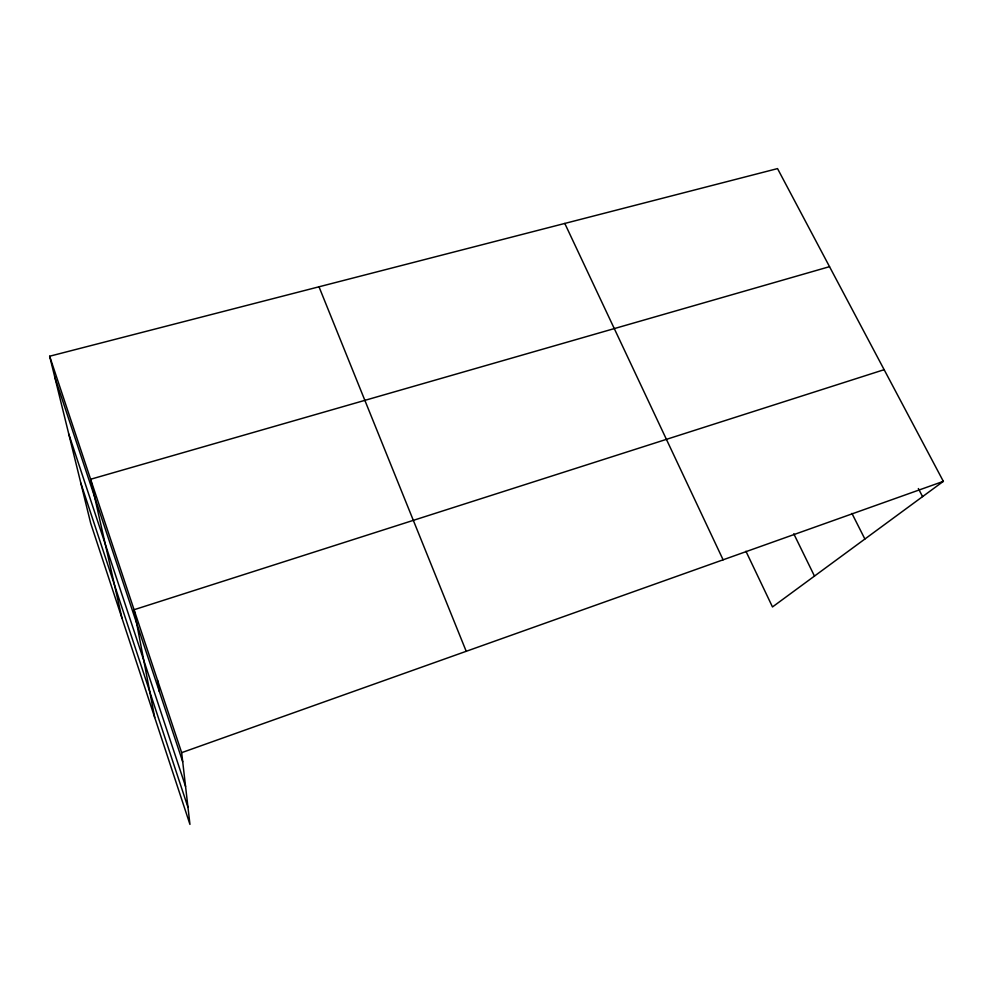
<?xml version="1.0" encoding="UTF-8"?>
<svg xmlns="http://www.w3.org/2000/svg" width="993" height="993" viewBox="0 0 993 993"><rect width="100%" height="100%" fill="white"/><g stroke="black" fill="none" stroke-linecap="round" stroke-linejoin="round"><path stroke-width="1.49" d="M49.65 356.226L181.657 752.657L189.948 824.401L90.723 523.373L49.65 356.226L777.531 168.599L943.35 481.357L772.48 606.946L745.929 551.239M181.657 752.657L943.35 481.357M884.142 369.681L134.067 609.727L154.709 717.505M829.527 266.67L90.624 479.259L122.015 618.329M918.351 488.544L922.584 496.612M851.932 513.406L864.878 539.025M793.779 533.8L814.471 576.077M564.794 223.437L723.103 559.804M319.001 286.791L466.214 651.309M54.752 376.98L182.712 761.755M68.765 434.015L185.567 786.468M80.818 483.057L187.987 807.408M157.477 680.068L159.327 691.463"/></g></svg>
